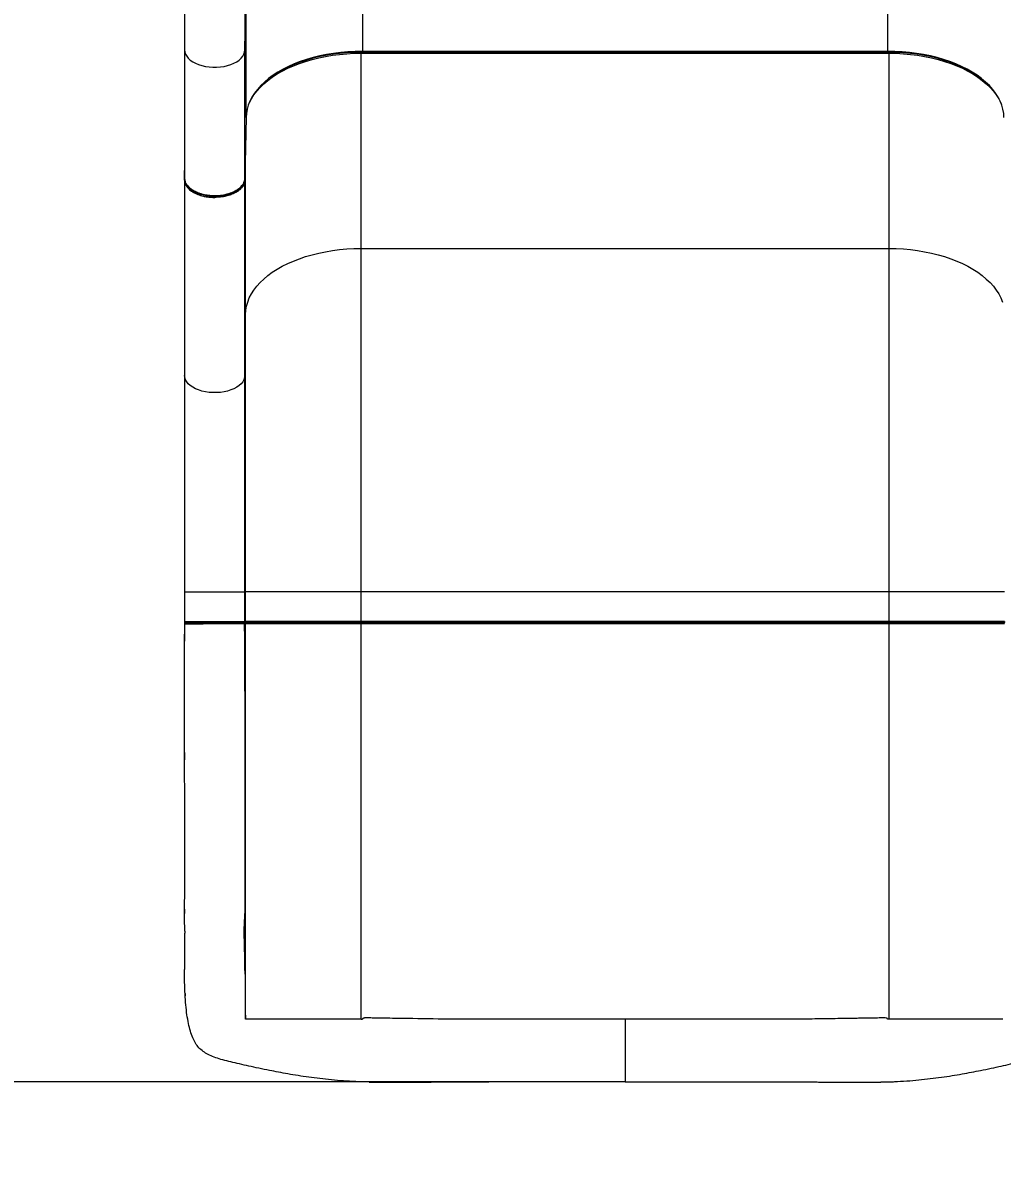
# Model space of a CAD drawing. Header units: millimetres. Extents: x -4040 to 3088, y -4191 to 2638.
# Drawn here: x 658 to 1437, y -1222 to -311 of the extents above; entities that cross this region are included whole.
import ezdxf

# ---------------------------------------------------------------- set-up
doc = ezdxf.new("R2010")
doc.units = ezdxf.units.MM
for name, color, linetype in [('DIKOM_ОБЪЕКТ', 7, 'Continuous'), ('DIKOM_РАЗМЕР_ЗОНА', 7, 'Continuous'), ('DIKOM_РАЗМЕР_ОБЪЕКТА', 7, 'Continuous')]:
    doc.layers.add(name, color=color, linetype=linetype)
doc.styles.add('style1', font='arial.ttf', dxfattribs={"width": 0.8})
doc.dimstyles.new('1-50', dxfattribs={"dimtxt": 300, "dimasz": 200, "dimexe": 100, "dimexo": 0, "dimgap": 100, "dimtad": 1, "dimtxsty": 'style1', "dimcen": 200, "dimclrd": 7, "dimclre": 7, "dimclrt": 7, "dimadec": 1, "dimazin": 2, "dimtfac": 1, "dimtmove": 0, "dimatfit": 2, "dimfxl": 0, "dimlwd": 25, "dimlwe": 18, "dimarcsym": 0})

# ---------------------------------------------------------------- blocks, each defined once
blk = doc.blocks.new('*D9')
at = {"layer": 'Defpoints', "color": 0, "transparency": 16777216}
for p in [(-3211.61, -262.74), (3088.39, -258.58), (3088.39, -4091.22)]:
    blk.add_point(p, dxfattribs=at)
at = {"layer": 'DIKOM_РАЗМЕР_ЗОНА', "color": 7, "lineweight": 18, "transparency": 16777216}
for p, q in [((-3211.61, -262.74), (-3211.61, -4191.22)), ((3088.39, -258.58), (3088.39, -4191.22))]:
    blk.add_line(p, q, dxfattribs=at)
at = {"layer": 'DIKOM_РАЗМЕР_ЗОНА', "color": 7, "lineweight": 25, "transparency": 16777216}
blk.add_line((-3011.61, -4091.22), (2888.39, -4091.22), dxfattribs=at)
at = {"layer": 'DIKOM_РАЗМЕР_ЗОНА', "color": 7, "transparency": 16777216}
for points in [[(-3011.61, -4057.89), (-3011.61, -4124.56), (-3211.61, -4091.22)], [(2888.39, -4057.89), (2888.39, -4124.56), (3088.39, -4091.22)]]:
    blk.add_solid(points, dxfattribs=at)
at = {"layer": 'DIKOM_РАЗМЕР_ЗОНА', "color": 7, "transparency": 16777216, "insert": (-98.57, -3837.95), "char_height": 300, "attachment_point": 5, "style": 'style1'}
blk.add_mtext('6300', dxfattribs=at)
blk = doc.blocks.new('*D10')
at = {"layer": 'Defpoints', "color": 0, "transparency": 16777216}
for p in [(1588.39, 240.24), (-1711.61, 161.15), (1588.39, -2021.84)]:
    blk.add_point(p, dxfattribs=at)
at = {"layer": 'DIKOM_РАЗМЕР_ОБЪЕКТА', "color": 7, "lineweight": 18, "transparency": 16777216}
for p, q in [((1588.39, 240.24), (1588.39, -2121.84)), ((-1711.61, 161.15), (-1711.61, -2121.84))]:
    blk.add_line(p, q, dxfattribs=at)
at = {"layer": 'DIKOM_РАЗМЕР_ОБЪЕКТА', "color": 7, "lineweight": 25, "transparency": 16777216}
blk.add_line((-1511.61, -2021.84), (1388.39, -2021.84), dxfattribs=at)
at = {"layer": 'DIKOM_РАЗМЕР_ОБЪЕКТА', "color": 7, "transparency": 16777216}
for points in [[(-1511.61, -1988.51), (-1511.61, -2055.17), (-1711.61, -2021.84)], [(1388.39, -1988.51), (1388.39, -2055.17), (1588.39, -2021.84)]]:
    blk.add_solid(points, dxfattribs=at)
at = {"layer": 'DIKOM_РАЗМЕР_ОБЪЕКТА', "color": 7, "transparency": 16777216, "insert": (57.07, -1768.57), "char_height": 300, "attachment_point": 5, "style": 'style1'}
blk.add_mtext('3300', dxfattribs=at)
blk = doc.blocks.new('*D11')
at = {"layer": 'Defpoints', "color": 0, "transparency": 16777216}
for p in [(-126.08, 1137.97), (-2130.5, -1153.76), (1105.41, -1153.76)]:
    blk.add_point(p, dxfattribs=at)
at = {"layer": 'DIKOM_РАЗМЕР_ОБЪЕКТА', "color": 7, "lineweight": 18, "transparency": 16777216}
for p, q in [((-126.08, 1137.97), (-2230.5, 1137.97)), ((1105.41, -1153.76), (-2230.5, -1153.76))]:
    blk.add_line(p, q, dxfattribs=at)
at = {"layer": 'DIKOM_РАЗМЕР_ОБЪЕКТА', "color": 7, "lineweight": 25, "transparency": 16777216}
blk.add_line((-2130.5, 937.97), (-2130.5, -953.76), dxfattribs=at)
at = {"layer": 'DIKOM_РАЗМЕР_ОБЪЕКТА', "color": 7, "transparency": 16777216}
for points in [[(-2163.84, 937.97), (-2097.17, 937.97), (-2130.5, 1137.97)], [(-2163.84, -953.76), (-2097.17, -953.76), (-2130.5, -1153.76)]]:
    blk.add_solid(points, dxfattribs=at)
at = {"layer": 'DIKOM_РАЗМЕР_ОБЪЕКТА', "color": 7, "transparency": 16777216, "insert": (-2383.78, 92.04), "char_height": 300, "attachment_point": 5, "rotation": 90, "style": 'style1'}
blk.add_mtext('2300', dxfattribs=at)
blk = doc.blocks.new('*D12')
at = {"layer": 'Defpoints', "color": 0, "transparency": 16777216}
for p in [(-296.25, 2637.97), (-3589.78, -3153.87), (1186.24, -3153.87)]:
    blk.add_point(p, dxfattribs=at)
at = {"layer": 'DIKOM_РАЗМЕР_ЗОНА', "color": 7, "lineweight": 18, "transparency": 16777216}
for p, q in [((-296.25, 2637.97), (-3689.78, 2637.97)), ((1186.24, -3153.87), (-3689.78, -3153.87))]:
    blk.add_line(p, q, dxfattribs=at)
at = {"layer": 'DIKOM_РАЗМЕР_ЗОНА', "color": 7, "lineweight": 25, "transparency": 16777216}
blk.add_line((-3589.78, 2437.97), (-3589.78, -2953.87), dxfattribs=at)
at = {"layer": 'DIKOM_РАЗМЕР_ЗОНА', "color": 7, "transparency": 16777216}
for points in [[(-3623.11, 2437.97), (-3556.44, 2437.97), (-3589.78, 2637.97)], [(-3623.11, -2953.87), (-3556.44, -2953.87), (-3589.78, -3153.87)]]:
    blk.add_solid(points, dxfattribs=at)
at = {"layer": 'DIKOM_РАЗМЕР_ЗОНА', "color": 7, "transparency": 16777216, "insert": (-3842.95, -217.83), "char_height": 300, "attachment_point": 5, "rotation": 90, "style": 'style1'}
blk.add_mtext('5800', dxfattribs=at)

msp = doc.modelspace()

# ---------------------------------------------------------------- linework, layer by layer
at = {"layer": 'DIKOM_ОБЪЕКТ', "color": 7, "linetype": 'Continuous', "lineweight": 15}
for p, q in [((834.892, -17.488), (834.892, -332.955)), ((928.392, -232.006), (928.392, -334.051)), ((1346.392, -334.051), (1346.392, -232.006)), ((834.892, -332.955), (835.894, -284.775)), ((835.894, -386.82), (835.894, -284.775)), ((786.892, -332.955), (786.892, -427.158)), ((834.892, -435.001), (834.892, -332.955)), ((927.394, -334.273), (927.394, -334.811)), ((927.394, -334.811), (927.394, -335.558)), ((1347.391, -334.811), (927.394, -334.811)), ((927.394, -490.858), (927.394, -335.558)), ((927.394, -335.558), (1347.391, -335.558)), ((928.392, -334.051), (1346.392, -334.051)), ((928.392, -334.051), (928.392, -334.265)), ((928.392, -334.265), (1346.392, -334.265)), ((1346.392, -334.265), (1346.392, -334.051)), ((1347.391, -334.811), (1347.391, -334.281)), ((1347.391, -335.558), (1347.391, -334.811)), ((1347.391, -335.558), (1347.391, -490.858)), ((1436.743, -375.76), (1436.822, -375.945)), ((835.894, -386.82), (834.892, -435.001)), ((835.396, -543.313), (835.396, -410.786)), ((786.892, -427.158), (786.892, -428.796)), ((786.892, -427.158), (786.892, -435.001)), ((786.892, -436.508), (786.892, -428.796)), ((786.892, -436.508), (786.892, -591.807)), ((786.911, -436.349), (786.917, -436.622)), ((834.892, -436.508), (834.924, -433.498)), ((834.892, -591.807), (834.892, -436.508)), ((927.394, -490.858), (1347.391, -490.858)), ((927.394, -763.88), (927.394, -490.858)), ((1347.391, -490.858), (1347.391, -763.88)), ((834.892, -591.807), (835.396, -543.313)), ((835.396, -763.88), (835.396, -543.313)), ((834.892, -763.88), (834.892, -591.807)), ((786.892, -763.88), (834.892, -763.88)), ((786.892, -763.88), (786.892, -777.88)), ((835.396, -763.88), (834.892, -763.88)), ((834.892, -787.455), (834.892, -763.88)), ((835.396, -787.455), (835.396, -763.88)), ((927.394, -763.88), (835.396, -763.88)), ((927.394, -787.455), (927.394, -763.88)), ((1347.391, -763.88), (927.394, -763.88)), ((1439.389, -763.88), (1347.391, -763.88)), ((1347.391, -763.88), (1347.391, -787.455)), ((786.881, -779.879), (786.873, -789.313)), ((786.881, -779.879), (786.892, -779.814)), ((786.892, -777.88), (786.892, -787.455)), ((786.884, -789.312), (786.878, -803.085)), ((786.884, -788.312), (786.884, -789.184)), ((788.041, -787.731), (787.166, -788.607)), ((787.349, -788.613), (787.166, -788.607)), ((834.599, -788.587), (833.683, -787.671)), ((834.125, -787.606), (834.801, -787.455)), ((835.103, -788.587), (834.134, -787.619)), ((834.392, -787.955), (834.896, -787.955)), ((835.103, -788.587), (834.599, -788.587)), ((834.605, -789.293), (834.717, -789.294)), ((835.396, -787.455), (834.892, -787.455)), ((834.892, -789.295), (834.892, -842.99)), ((834.892, -789.295), (835.396, -789.295)), ((834.896, -787.955), (927.394, -787.955)), ((927.394, -788.587), (835.103, -788.587)), ((927.394, -787.455), (835.396, -787.455)), ((835.396, -1103.798), (835.396, -789.295)), ((835.396, -789.295), (927.394, -789.295)), ((1347.391, -787.455), (927.394, -787.455)), ((927.394, -787.455), (927.394, -787.955)), ((927.394, -787.955), (1347.391, -787.955)), ((927.394, -788.587), (927.394, -787.955)), ((927.394, -789.295), (927.394, -788.587)), ((1347.391, -788.587), (927.394, -788.587)), ((927.394, -1103.798), (927.394, -789.295)), ((927.394, -789.295), (1347.391, -789.295)), ((1439.389, -787.455), (1347.391, -787.455)), ((1347.391, -787.455), (1347.391, -787.955)), ((1347.391, -787.955), (1439.889, -787.955)), ((1347.391, -787.955), (1347.391, -788.587)), ((1347.391, -789.295), (1347.391, -788.587)), ((1439.682, -788.587), (1347.391, -788.587)), ((1347.391, -789.295), (1347.391, -1103.798)), ((1347.391, -789.295), (1439.389, -789.295)), ((834.892, -842.99), (834.892, -1000.16)), ((834.892, -1000.16), (834.892, -1014.454)), ((786.909, -1018.614), (786.896, -1019.766)), ((786.934, -1016.408), (786.909, -1018.614)), ((834.892, -1014.454), (834.892, -1019.798)), ((787.21, -1083.047), (787.251, -1083.76)), ((835.337, -1103.275), (835.373, -1103.736)), ((835.373, -1103.736), (835.392, -1103.794)), ((835.392, -1103.794), (835.396, -1103.798)), ((836.739, -1103.798), (836.72, -1103.798)), ((855.834, -1103.798), (851.059, -1103.798)), ((882.864, -1103.798), (876.459, -1103.798)), ((927.394, -1103.798), (920.231, -1103.798)), ((927.394, -1103.798), (927.883, -1103.798)), ((927.883, -1103.798), (928.493, -1103.798)), ((1137.392, -1103.798), (992.682, -1103.798)), ((1282.102, -1103.798), (1137.392, -1103.798)), ((1346.902, -1103.798), (1346.292, -1103.798)), ((1347.391, -1103.798), (1346.902, -1103.798)), ((1354.554, -1103.798), (1347.391, -1103.798)), ((1398.326, -1103.798), (1391.921, -1103.798)), ((1423.725, -1103.798), (1418.951, -1103.798)), ((1346.418, -1153.794), (1348.746, -1153.693)), ((1348.746, -1153.693), (1351.076, -1153.592))]:
    msp.add_line(p, q, dxfattribs=at)
at = {"layer": 'DIKOM_ОБЪЕКТ', "color": 7, "linetype": 'Continuous', "lineweight": 15, "flags": 128}
for points in [[(786.892, -332.955), (787.082, -334.681), (787.646, -336.379), (788.578, -338.023), (789.861, -339.587), (791.476, -341.047), (793.397, -342.379), (795.594, -343.562), (798.033, -344.578), (800.674, -345.411), (803.476, -346.047), (806.395, -346.477), (809.385, -346.694), (812.399, -346.694), (815.39, -346.477), (818.309, -346.047), (821.111, -345.411), (823.752, -344.578), (826.191, -343.562), (828.388, -342.379), (830.309, -341.047), (831.924, -339.587), (833.207, -338.023), (834.138, -336.379), (834.703, -334.681), (834.892, -332.955)], [(838.453, -374.834), (840.033, -371.782), (842.009, -368.68), (844.319, -365.655), (846.954, -362.719), (849.904, -359.883), (853.158, -357.158), (856.703, -354.556), (860.524, -352.086), (864.608, -349.757), (868.937, -347.58), (873.495, -345.563), (878.265, -343.712), (883.226, -342.037), (888.361, -340.543), (893.649, -339.236), (899.069, -338.122), (904.599, -337.204), (910.22, -336.486), (915.907, -335.971), (921.639, -335.662), (927.394, -335.558)], [(928.392, -334.051), (922.604, -334.155), (916.839, -334.467), (911.119, -334.985), (905.466, -335.707), (899.904, -336.63), (894.452, -337.752), (889.135, -339.067), (883.97, -340.57), (878.981, -342.255), (874.184, -344.117), (869.6, -346.147), (865.247, -348.337), (861.141, -350.679), (858.213, -352.544)], [(927.394, -334.811), (921.621, -334.915), (915.87, -335.225), (910.165, -335.742), (904.527, -336.462), (898.978, -337.383), (893.541, -338.501), (888.237, -339.812), (883.086, -341.311), (878.108, -342.991), (873.324, -344.847), (868.751, -346.871), (864.408, -349.055), (860.311, -351.391), (858.72, -352.382)], [(1421.116, -355.835), (1421.05, -355.783), (1417.486, -353.165), (1413.644, -350.679), (1409.538, -348.337), (1405.185, -346.147), (1400.601, -344.117), (1395.804, -342.255), (1390.814, -340.57), (1385.65, -339.067), (1380.332, -337.752), (1374.881, -336.63), (1369.319, -335.707), (1363.666, -334.985), (1357.946, -334.467), (1352.181, -334.155), (1346.392, -334.051)], [(1415.199, -351.836), (1414.474, -351.391), (1410.377, -349.055), (1406.034, -346.871), (1401.461, -344.847), (1396.677, -342.991), (1391.699, -341.311), (1386.548, -339.812), (1381.243, -338.501), (1375.806, -337.383), (1370.258, -336.462), (1364.62, -335.742), (1358.915, -335.225), (1353.164, -334.915), (1347.391, -334.811)], [(1347.391, -335.558), (1353.146, -335.662), (1358.878, -335.971), (1364.565, -336.486), (1370.185, -337.204), (1375.716, -338.122), (1381.136, -339.236), (1386.424, -340.543), (1391.559, -342.037), (1396.52, -343.712), (1401.29, -345.563), (1405.848, -347.58), (1410.177, -349.757), (1414.261, -352.086), (1418.082, -354.556), (1421.627, -357.158), (1424.881, -359.883), (1427.831, -362.719), (1430.466, -365.655), (1432.776, -368.68), (1434.752, -371.782), (1436.385, -374.949), (1436.743, -375.76)], [(858.213, -352.544), (857.299, -353.165), (853.735, -355.783), (850.464, -358.524), (847.498, -361.377), (844.85, -364.33), (842.529, -367.374), (840.544, -370.494), (838.904, -373.68), (837.614, -376.918), (836.681, -380.196), (836.106, -383.501), (835.894, -386.82)], [(1438.891, -386.82), (1438.678, -383.501), (1438.104, -380.196), (1437.17, -376.918), (1435.881, -373.68), (1434.241, -370.494), (1432.256, -367.374), (1429.935, -364.33), (1427.286, -361.377), (1424.321, -358.524), (1421.116, -355.835)], [(835.396, -543.313), (835.61, -540.013), (836.184, -536.727), (837.115, -533.468), (838.4, -530.248), (840.033, -527.082), (842.009, -523.98), (844.319, -520.955), (846.954, -518.018), (849.904, -515.182), (853.158, -512.458), (856.703, -509.855), (860.524, -507.385), (864.608, -505.057), (868.937, -502.88), (873.495, -500.862), (878.265, -499.012), (883.226, -497.337), (888.361, -495.843), (893.649, -494.536), (899.069, -493.421), (904.599, -492.503), (910.22, -491.786), (915.907, -491.271), (921.639, -490.961), (927.394, -490.858)], [(1347.391, -490.858), (1353.146, -490.961), (1358.878, -491.271), (1364.565, -491.786), (1370.185, -492.503), (1375.716, -493.421), (1381.136, -494.536), (1386.424, -495.843), (1391.559, -497.337), (1396.52, -499.012), (1401.29, -500.862), (1405.848, -502.88), (1410.177, -505.057), (1414.261, -507.385), (1418.082, -509.855), (1421.627, -512.458), (1424.881, -515.182), (1427.831, -518.018), (1430.466, -520.955), (1432.776, -523.98), (1434.752, -527.082), (1436.385, -530.248), (1437.67, -533.468)], [(834.892, -591.807), (834.703, -593.533), (834.138, -595.231), (833.207, -596.875), (831.924, -598.439), (830.309, -599.899), (828.388, -601.231), (826.191, -602.414), (823.752, -603.43), (821.111, -604.263), (818.309, -604.899), (815.39, -605.329), (812.399, -605.546), (809.385, -605.546), (806.395, -605.329), (803.476, -604.899), (800.674, -604.263), (798.033, -603.43), (795.594, -602.414), (793.397, -601.231), (791.476, -599.899), (789.861, -598.439), (788.578, -596.875), (787.646, -595.231), (787.082, -593.533), (786.892, -591.807)]]:
    msp.add_lwpolyline(points, dxfattribs=at)
at = {"layer": 'DIKOM_ОБЪЕКТ', "color": 7, "linetype": 'Continuous', "lineweight": 15}
for centre, radius, start, end in [((834.897, -787.456), 0.499, 269.878728, 0.121272), ((834.395, -789.295), 1, 0.003176, 44.99493)]:
    msp.add_arc(centre, radius, start, end, dxfattribs=at)
for points, knots in [([(786.892, -278.695), (786.892, -284.895), (786.892, -297.291), (786.892, -315.396), (786.892, -327.101), (786.892, -332.955)], [0, 0, 0, 0, 0.3334161, 0.6665838, 1, 1, 1, 1]), ([(857.984, -352.889), (858.497, -352.538), (860.092, -351.447), (862.992, -349.728), (866.66, -347.735), (870.523, -345.866), (874.553, -344.12), (878.74, -342.504), (883.068, -341.023), (887.523, -339.682), (892.085, -338.484), (896.733, -337.434), (901.437, -336.536), (906.153, -335.792), (910.785, -335.21), (915.106, -334.795), (918.883, -334.532), (922.372, -334.366), (925.46, -334.278), (927.528, -334.269), (928.392, -334.265)], [0, 0, 0, 0, 0.0299792, 0.09322, 0.1564293, 0.219603, 0.2827308, 0.3457984, 0.4087819, 0.4716478, 0.5343425, 0.5967779, 0.6587954, 0.720091, 0.7799698, 0.836446, 0.8842039, 0.9224961, 0.9676068, 1, 1, 1, 1]), ([(1346.392, -334.265), (1348.193, -334.281), (1350.738, -334.304), (1354.508, -334.46), (1357.754, -334.65), (1361.608, -334.969), (1365.63, -335.403), (1369.806, -335.968), (1374.062, -336.666), (1378.352, -337.501), (1382.638, -338.473), (1386.89, -339.581), (1391.08, -340.824), (1395.185, -342.199), (1399.186, -343.702), (1403.064, -345.329), (1406.802, -347.076), (1410.387, -348.938), (1413.809, -350.909), (1417.039, -352.99), (1419.503, -354.712), (1420.813, -355.768), (1421.183, -356.067)], [0, 0, 0, 0, 0.0619567, 0.0876118, 0.1301008, 0.174249, 0.2215991, 0.2709699, 0.3218804, 0.373948, 0.4269001, 0.4805353, 0.5347046, 0.5892928, 0.6442136, 0.6993991, 0.7547966, 0.8103704, 0.8660915, 0.9219457, 0.9779245, 1, 1, 1, 1]), ([(786.892, -435.001), (786.895, -435.139), (786.905, -435.761), (787.057, -436.78), (787.459, -438.058), (788.022, -439.236), (788.863, -440.528), (790.059, -441.906), (791.708, -443.334), (793.235, -444.35), (794.435, -445.026), (795.193, -445.419), (795.906, -445.758), (796.57, -446.05), (797.642, -446.494), (799.335, -447.097), (801.604, -447.721), (803.832, -448.178), (806.152, -448.522), (808.481, -448.723), (811.713, -448.808), (815.606, -448.592), (819.135, -447.974), (821.518, -447.355), (822.787, -446.967), (823.933, -446.566), (825.192, -446.072), (826.442, -445.503), (827.587, -444.9), (828.507, -444.36), (829.35, -443.811), (830.143, -443.233), (831.527, -442.108), (832.685, -440.865), (833.495, -439.642), (833.86, -439.012), (834.275, -438.166), (834.766, -436.792), (834.846, -435.657), (834.892, -435.001)], [0, 0, 0, 0, 0.0096017, 0.0431783, 0.0707183, 0.0996439, 0.1279018, 0.1663246, 0.2061384, 0.2465483, 0.2591755, 0.2731031, 0.2871964, 0.295985, 0.3064355, 0.339821, 0.375178, 0.4064548, 0.4338363, 0.4704409, 0.5000094, 0.5625112, 0.6250983, 0.6458525, 0.666607, 0.6823426, 0.6992868, 0.727286, 0.7457834, 0.7611204, 0.7796693, 0.7965768, 0.8121575, 0.8752477, 0.8934849, 0.9029419, 0.9213332, 0.9544716, 1, 1, 1, 1]), ([(787.006, -436.129), (787.005, -436.13), (786.986, -436.156), (786.959, -436.211), (786.926, -436.292), (786.899, -436.391), (786.895, -436.463), (786.892, -436.508)], [0, 0, 0, 0, 0.0160224, 0.2317343, 0.4475088, 0.6632112, 1, 1, 1, 1]), ([(786.892, -436.508), (786.932, -437.11), (787.012, -438.314), (787.63, -440.028), (788.525, -441.58), (789.628, -442.945), (790.873, -444.142), (792.192, -445.164), (793.671, -446.124), (795.387, -447.05), (797.408, -447.928), (799.593, -448.682), (802.025, -449.333), (804.752, -449.852), (807.77, -450.206), (809.839, -450.251), (810.892, -450.274)], [0, 0, 0, 0, 0.0834994, 0.1669979, 0.2418087, 0.3101646, 0.3753022, 0.4348678, 0.4865461, 0.5530085, 0.6220801, 0.6879374, 0.7557387, 0.8353606, 0.9162006, 1, 1, 1, 1]), ([(834.892, -436.508), (834.867, -436.99), (834.821, -437.874), (834.498, -439.066), (834.121, -440.004), (833.764, -440.694), (833.423, -441.262), (833.004, -441.877), (832.426, -442.608), (831.686, -443.402), (830.857, -444.166), (829.943, -444.898), (829.024, -445.54), (828.198, -446.052), (827.066, -446.698), (825.633, -447.401), (823.72, -448.165), (821.852, -448.777), (819.168, -449.475), (815.528, -450.125), (812.467, -450.223), (810.892, -450.274)], [0, 0, 0, 0, 0.0669336, 0.1226524, 0.167151, 0.2004257, 0.2224743, 0.2505333, 0.2921413, 0.3337488, 0.3753589, 0.4169776, 0.458612, 0.4905244, 0.5139839, 0.5856423, 0.6402107, 0.699432, 0.7566481, 0.8748459, 1, 1, 1, 1]), ([(834.892, -436.508), (834.889, -436.454), (834.881, -436.347), (834.822, -436.193), (834.731, -436.049), (834.643, -435.968), (834.599, -435.928)], [0, 0, 0, 0, 0.2499706, 0.499931, 0.7498966, 1, 1, 1, 1]), ([(834.801, -437.708), (834.833, -437.438), (834.886, -436.993), (834.874, -436.543), (834.869, -436.367)], [0, 0, 0, 0, 0.6070728, 1, 1, 1, 1]), ([(834.201, -438.258), (834.185, -438.362), (834.032, -439.353), (832.887, -441.151), (830.758, -443.525), (827.778, -445.594), (824.174, -447.3), (820.051, -448.564), (815.577, -449.35), (810.907, -449.613), (806.246, -449.355), (801.764, -448.571), (797.644, -447.313), (794.034, -445.609), (791.048, -443.543), (788.911, -441.169), (787.758, -439.364), (787.603, -438.365), (787.585, -438.251)], [0, 0, 0, 0, 0.0082587, 0.0785792, 0.1485561, 0.2187544, 0.288957, 0.3589316, 0.4292867, 0.4995629, 0.5701968, 0.6401117, 0.7104322, 0.7804043, 0.8506086, 0.9208097, 0.9909764, 1, 1, 1, 1]), ([(786.892, -591.807), (786.892, -596.82), (786.892, -606.88), (786.892, -622.761), (786.892, -639.205), (786.892, -656.19), (786.892, -673.612), (786.892, -691.375), (786.892, -709.378), (786.892, -727.519), (786.892, -745.702), (786.892, -757.834), (786.892, -763.88)], [0, 0, 0, 0, 0.0989741, 0.1986082, 0.2987579, 0.399272, 0.5000001, 0.6007296, 0.7012453, 0.8013944, 0.9010273, 1, 1, 1, 1]), ([(787.166, -788.607), (787.142, -788.632), (787.095, -788.682), (787.034, -788.767), (786.981, -788.857), (786.939, -788.953), (786.906, -789.052), (786.88, -789.172), (786.876, -789.26), (786.873, -789.313)], [0, 0, 0, 0, 0.1328394, 0.2656096, 0.3983135, 0.5312248, 0.664017, 0.7966856, 1, 1, 1, 1]), ([(786.873, -789.313), (786.958, -789.318), (787.127, -789.33), (788.546, -789.336), (790.769, -789.334), (793.777, -789.327), (797.447, -789.314), (801.621, -789.298), (806.163, -789.284), (810.875, -789.273), (815.589, -789.266), (820.119, -789.265), (824.291, -789.268), (827.955, -789.275), (830.971, -789.282), (833.167, -789.29), (834.398, -789.293), (834.56, -789.293), (834.605, -789.293)], [0, 0, 0, 0, 0.0652016, 0.1302223, 0.1951829, 0.2603646, 0.3251768, 0.3903459, 0.4552196, 0.5205269, 0.5854258, 0.6504248, 0.7154922, 0.7803048, 0.8454791, 0.9102886, 0.9754338, 1, 1, 1, 1]), ([(786.892, -787.455), (786.894, -787.455), (786.899, -787.455), (786.99, -787.455), (787.056, -787.456)], [0, 0, 0, 0, 0.2822098, 1, 1, 1, 1]), ([(787.238, -788.614), (787.194, -788.662), (787.108, -788.761), (787.017, -788.938), (786.958, -789.128), (786.952, -789.259), (786.949, -789.324)], [0, 0, 0, 0, 0.247662, 0.5000856, 0.7525232, 1, 1, 1, 1]), ([(787.008, -787.456), (787.201, -787.536), (787.562, -787.686), (788.817, -787.864), (790.218, -787.938), (791.717, -787.956), (793.262, -787.952), (795.006, -787.952), (797.166, -787.955), (799.836, -787.953), (803.063, -787.952), (806.449, -787.955), (809.939, -787.952), (813.439, -787.954), (816.88, -787.955), (820.155, -787.951), (822.859, -787.954), (825.049, -787.954), (827.004, -787.953), (828.973, -787.942), (830.94, -787.897), (832.661, -787.796), (833.809, -787.682), (834.079, -787.617), (834.125, -787.606)], [0, 0, 0, 0, 0.0574174, 0.1079116, 0.1509653, 0.1872923, 0.2262577, 0.262886, 0.2991783, 0.3525515, 0.405042, 0.4579414, 0.5106346, 0.563438, 0.6158181, 0.6683917, 0.7195138, 0.7529805, 0.7879476, 0.8341572, 0.8776316, 0.9290391, 0.9878469, 1, 1, 1, 1]), ([(787.056, -787.456), (787.073, -787.456), (787.139, -787.456), (787.473, -787.457), (788.035, -787.456), (788.889, -787.455), (790.088, -787.456), (791.725, -787.456), (793.405, -787.455), (794.943, -787.455), (796.211, -787.456), (797.776, -787.457), (799.65, -787.456), (801.488, -787.455), (803.033, -787.455), (804.236, -787.456), (805.543, -787.456), (806.867, -787.456), (808.204, -787.456), (809.549, -787.456), (810.545, -787.455), (811.522, -787.455), (812.616, -787.455), (814.002, -787.456), (815.332, -787.457), (816.508, -787.457), (817.696, -787.456), (818.897, -787.456), (819.768, -787.455), (820.638, -787.455), (821.631, -787.455), (822.86, -787.456), (824.01, -787.457), (825.002, -787.456), (825.98, -787.456), (826.943, -787.456), (827.622, -787.455), (828.468, -787.455), (829.416, -787.456), (830.545, -787.457), (831.505, -787.457), (832.338, -787.456), (833.195, -787.454), (833.813, -787.455), (834.12, -787.455), (834.21, -787.455)], [0, 0, 0, 0, 0.0100815, 0.0410067, 0.0745174, 0.1069267, 0.1485053, 0.1941593, 0.2388606, 0.2630927, 0.2891582, 0.3124214, 0.3491968, 0.3866315, 0.4028742, 0.4229893, 0.4431055, 0.4632203, 0.4833376, 0.5034526, 0.5235684, 0.5278588, 0.5471606, 0.5725126, 0.5900878, 0.6074363, 0.6262512, 0.6450657, 0.6638795, 0.6679845, 0.6872434, 0.712738, 0.7303324, 0.7477093, 0.766561, 0.785413, 0.8042656, 0.8083644, 0.8392136, 0.86768, 0.8918222, 0.9182061, 0.9445888, 0.9838283, 1, 1, 1, 1]), ([(834.599, -788.587), (834.511, -788.587), (834.334, -788.586), (832.922, -788.583), (830.721, -788.574), (827.751, -788.566), (824.128, -788.559), (820.007, -788.555), (815.531, -788.556), (810.873, -788.564), (806.217, -788.575), (801.73, -788.591), (797.606, -788.607), (793.983, -788.621), (791.009, -788.629), (788.833, -788.63), (787.564, -788.626), (787.407, -788.616), (787.349, -788.613)], [0, 0, 0, 0, 0.0641205, 0.1283853, 0.1923299, 0.256637, 0.3205939, 0.3848087, 0.4489578, 0.5130095, 0.5774589, 0.6414773, 0.7057765, 0.7697164, 0.8340126, 0.8980906, 0.9622185, 1, 1, 1, 1]), ([(834.21, -787.455), (834.217, -787.455), (834.268, -787.456), (834.324, -787.455), (834.384, -787.455), (834.408, -787.455), (834.419, -787.455), (834.424, -787.455), (834.427, -787.455), (834.427, -787.455), (834.427, -787.455), (834.428, -787.455), (834.428, -787.455), (834.431, -787.455), (834.44, -787.455), (834.478, -787.455), (834.539, -787.455), (834.62, -787.455), (834.702, -787.455), (834.845, -787.455), (834.872, -787.455), (834.892, -787.455)], [0, 0, 0, 0, 0.0142516, 0.103834, 0.143253, 0.1605938, 0.1682267, 0.1715861, 0.1742245, 0.1742284, 0.1742583, 0.1743454, 0.1746662, 0.1759086, 0.1808094, 0.2002576, 0.277722, 0.3579364, 0.4610079, 0.5869382, 1, 1, 1, 1]), ([(834.892, -787.455), (834.888, -787.506), (834.878, -787.609), (834.806, -787.748), (834.698, -787.861), (834.561, -787.931), (834.453, -787.962), (834.397, -787.953), (834.393, -787.953)], [0, 0, 0, 0, 0.1963302, 0.39261, 0.5889669, 0.7853231, 0.9815508, 1, 1, 1, 1]), ([(834.775, -788.835), (834.767, -788.816), (834.727, -788.723), (834.656, -788.648), (834.599, -788.587)], [0, 0, 0, 0, 0.196122, 1, 1, 1, 1]), ([(834.877, -842.99), (834.88, -835.944), (834.887, -818.045), (834.761, -800.146), (834.685, -789.293)], [0, 0, 0, 0, 0.3936632, 1, 1, 1, 1]), ([(834.813, -789.299), (834.837, -789.2), (834.874, -789.04), (834.796, -788.894), (834.766, -788.839)], [0, 0, 0, 0, 0.6165173, 1, 1, 1, 1]), ([(834.892, -789.295), (834.884, -789.184), (834.872, -789.023), (834.799, -788.88), (834.775, -788.835)], [0, 0, 0, 0, 0.6811398, 1, 1, 1, 1]), ([(786.865, -803.88), (786.866, -803.071), (786.867, -801.452), (786.873, -799.356), (786.878, -798.171), (786.88, -797.706)], [0, 0, 0, 0, 0.3774624, 0.7555977, 1, 1, 1, 1]), ([(786.917, -893.908), (786.894, -885.409), (786.813, -855.4), (786.843, -825.391), (786.865, -803.88)], [0, 0, 0, 0, 0.2832086, 1, 1, 1, 1]), ([(786.892, -891.639), (786.9, -893.151), (786.909, -895.139), (786.923, -897.132), (786.926, -897.609)], [0, 0, 0, 0, 0.7605067, 1, 1, 1, 1]), ([(786.929, -1018.614), (786.931, -1016.932), (786.938, -1012.563), (786.993, -1005.506), (787.107, -978.632), (787.032, -941.432), (786.949, -906.919), (786.917, -893.908)], [0, 0, 0, 0, 0.0404776, 0.1051194, 0.16976, 0.6869896, 1, 1, 1, 1]), ([(786.985, -1033.784), (786.988, -1032.416), (786.997, -1028.435), (786.908, -1023.357), (786.924, -1019.642), (786.929, -1018.614)], [0, 0, 0, 0, 0.2747576, 0.7992508, 1, 1, 1, 1]), ([(834.972, -1065.187), (834.971, -1064.996), (834.964, -1063.139), (834.916, -1059.263), (834.8, -1053.837), (834.667, -1048.628), (834.543, -1043.845), (834.446, -1039.591), (834.389, -1035.952), (834.375, -1032.984), (834.414, -1030.585), (834.524, -1027.919), (834.696, -1024.771), (834.874, -1021.804), (834.876, -1020.281), (834.877, -1019.785)], [0, 0, 0, 0, 0.0163442, 0.1587694, 0.2886471, 0.4052965, 0.5080657, 0.5964293, 0.6700421, 0.7287839, 0.7728745, 0.8102733, 0.8853306, 0.9626859, 1, 1, 1, 1]), ([(834.892, -1019.798), (834.893, -1022.91), (834.894, -1029.195), (834.904, -1038.573), (834.92, -1047.849), (834.943, -1056.737), (834.96, -1062.55), (834.972, -1065.178), (834.972, -1065.187)], [0, 0, 0, 0, 0.1946857, 0.3931921, 0.5943286, 0.7968095, 0.9992904, 1, 1, 1, 1]), ([(786.993, -1033.784), (786.983, -1034.794), (786.959, -1037.389), (786.91, -1041.394), (786.87, -1045.618), (786.829, -1049.562), (786.79, -1053.515), (786.77, -1057.722), (786.791, -1061.386), (786.833, -1063.529), (786.848, -1064.298)], [0, 0, 0, 0, 0.0896601, 0.2304165, 0.3567502, 0.4715398, 0.5990152, 0.7446212, 0.9082631, 1, 1, 1, 1]), ([(933.874, -1153.843), (933.565, -1153.841), (929.967, -1153.82), (923.094, -1153.638), (913.284, -1153.006), (903.708, -1152.192), (894.467, -1151.189), (885.6, -1150.043), (877.143, -1148.782), (869.131, -1147.444), (861.572, -1146.062), (853.815, -1144.538), (845.934, -1142.887), (837.991, -1141.156), (830.522, -1139.511), (823.568, -1137.911), (817.24, -1136.273), (811.594, -1134.519), (806.696, -1132.56), (802.5, -1130.263), (798.982, -1127.469), (796.098, -1124.049), (793.805, -1119.905), (791.923, -1114.896), (790.341, -1109.025), (789.043, -1102.314), (788.036, -1094.741), (787.327, -1086.317), (786.946, -1077.004), (786.834, -1069.616), (786.847, -1065.168), (786.849, -1064.298)], [0, 0, 0, 0, 0.0029712, 0.0346955, 0.0662752, 0.0976594, 0.1286883, 0.1597578, 0.1910884, 0.2221953, 0.2531407, 0.2840893, 0.3229442, 0.3618831, 0.4008382, 0.4397401, 0.4785059, 0.5173083, 0.5563482, 0.5958098, 0.6354947, 0.6751728, 0.7149941, 0.7547972, 0.7944467, 0.8339663, 0.8730632, 0.9120395, 0.9512875, 0.9904705, 1, 1, 1, 1]), ([(834.972, -1065.187), (834.983, -1067.823), (835.004, -1073.069), (835.042, -1080.088), (835.071, -1084.111), (835.085, -1086.103)], [0, 0, 0, 0, 0.3376367, 0.6720371, 1, 1, 1, 1]), ([(1340.911, -1153.843), (1341.219, -1153.841), (1344.818, -1153.82), (1351.691, -1153.638), (1361.501, -1153.006), (1371.077, -1152.192), (1380.318, -1151.189), (1389.185, -1150.043), (1397.642, -1148.782), (1405.654, -1147.444), (1413.212, -1146.062), (1420.97, -1144.538), (1428.851, -1142.887), (1436.794, -1141.156), (1444.263, -1139.511), (1451.217, -1137.911), (1457.545, -1136.273), (1463.19, -1134.519), (1468.089, -1132.56), (1472.285, -1130.263), (1475.802, -1127.469), (1478.687, -1124.049), (1480.98, -1119.905), (1482.862, -1114.895), (1484.444, -1109.026), (1485.741, -1102.312), (1486.751, -1094.751), (1487.448, -1086.282), (1487.791, -1078.948), (1487.842, -1074.205), (1487.857, -1072.835)], [0, 0, 0, 0, 0.0030723, 0.0358712, 0.0685211, 0.1009691, 0.1330491, 0.1651715, 0.1975641, 0.2297248, 0.2617188, 0.2937161, 0.3338877, 0.3741463, 0.4144215, 0.4546414, 0.4947211, 0.5348382, 0.575201, 0.6159998, 0.6570296, 0.6980523, 0.739223, 0.7803748, 0.8213679, 0.8622267, 0.9026484, 0.9429455, 0.9835236, 1, 1, 1, 1]), ([(787.251, -1083.76), (787.276, -1084.228), (787.304, -1084.775), (787.344, -1085.336), (787.35, -1085.418)], [0, 0, 0, 0, 0.8544648, 1, 1, 1, 1]), ([(835.085, -1086.103), (835.097, -1087.545), (835.12, -1090.431), (835.158, -1094.131), (835.184, -1096.143), (835.197, -1097.149)], [0, 0, 0, 0, 0.3333011, 0.6667269, 1, 1, 1, 1]), ([(835.197, -1097.149), (835.212, -1098.128), (835.242, -1100.087), (835.289, -1102.142), (835.321, -1102.897), (835.337, -1103.275)], [0, 0, 0, 0, 0.3332684, 0.6667215, 1, 1, 1, 1]), ([(836.72, -1103.798), (836.346, -1103.798), (835.596, -1103.798), (835.463, -1103.798), (835.396, -1103.798)], [0, 0, 0, 0, 0.4999999, 1, 1, 1, 1]), ([(838.178, -1103.798), (837.834, -1103.797), (837.296, -1103.795), (836.886, -1103.797), (836.739, -1103.798)], [0, 0, 0, 0, 0.6407351, 1, 1, 1, 1]), ([(851.059, -1103.798), (850.147, -1103.798), (848.392, -1103.798), (846.13, -1103.798), (844.087, -1103.799), (842.291, -1103.8), (840.704, -1103.801), (839.323, -1103.8), (838.569, -1103.799), (838.178, -1103.798)], [0, 0, 0, 0, 0.1579062, 0.3037526, 0.4375376, 0.5878244, 0.724131, 0.857127, 1, 1, 1, 1]), ([(876.459, -1103.798), (873.92, -1103.798), (868.843, -1103.798), (861.921, -1103.798), (857.863, -1103.798), (855.834, -1103.798)], [0, 0, 0, 0, 0.3333336, 0.6666663, 1, 1, 1, 1]), ([(906.65, -1103.798), (903.902, -1103.798), (898.405, -1103.798), (890.431, -1103.798), (885.386, -1103.798), (882.864, -1103.798)], [0, 0, 0, 0, 0.3333325, 0.6666678, 1, 1, 1, 1]), ([(920.231, -1103.798), (917.948, -1103.798), (913.382, -1103.798), (908.894, -1103.798), (906.65, -1103.798)], [0, 0, 0, 0, 0.500002, 1, 1, 1, 1]), ([(992.682, -1103.798), (981.927, -1103.651), (965.793, -1103.43), (948.716, -1103.151), (942.126, -1103.05), (940.831, -1103.03), (939.086, -1103.003), (936.262, -1102.951), (932.863, -1102.884), (930.495, -1102.808), (929.342, -1103.081), (928.833, -1103.294), (928.623, -1103.441), (928.521, -1103.583), (928.504, -1103.712), (928.493, -1103.798)], [0, 0, 0, 0, 0.4999457, 0.7499186, 0.7937861, 0.8062538, 0.8101215, 0.874904, 0.9373979, 0.9685937, 0.9842203, 0.9921019, 0.9940778, 0.9960506, 1, 1, 1, 1]), ([(1137.392, -1103.798), (1137.392, -1106.254), (1137.392, -1111.169), (1137.392, -1118.389), (1137.392, -1125.3), (1137.392, -1131.749), (1137.392, -1137.589), (1137.392, -1142.595), (1137.392, -1146.706), (1137.392, -1149.905), (1137.392, -1152.188), (1137.392, -1153.599), (1137.392, -1153.732), (1137.392, -1153.798)], [0, 0, 0, 0, 0.0930838, 0.1863348, 0.2797158, 0.3731866, 0.4667104, 0.5602462, 0.6484206, 0.7365399, 0.8245694, 0.9124762, 1, 1, 1, 1]), ([(1346.292, -1103.798), (1346.28, -1103.712), (1346.264, -1103.583), (1346.162, -1103.441), (1345.952, -1103.294), (1345.015, -1102.897), (1343.196, -1102.827), (1340.777, -1102.903), (1338.348, -1102.955), (1336.245, -1102.993), (1334.657, -1103.019), (1333.232, -1103.041), (1331.633, -1103.066), (1329.839, -1103.093), (1327.536, -1103.129), (1324.752, -1103.172), (1321.318, -1103.226), (1317.854, -1103.281), (1310.387, -1103.402), (1298.466, -1103.585), (1287.711, -1103.725), (1282.102, -1103.798)], [0, 0, 0, 0, 0.0039496, 0.0059228, 0.007899, 0.0157836, 0.0528222, 0.0905911, 0.1289161, 0.1655936, 0.1883979, 0.2027574, 0.2318423, 0.2627061, 0.2861805, 0.3389192, 0.3921308, 0.4458156, 0.4999716, 0.7392818, 1, 1, 1, 1]), ([(1368.135, -1103.798), (1365.891, -1103.798), (1361.403, -1103.798), (1356.837, -1103.798), (1354.554, -1103.798)], [0, 0, 0, 0, 0.5000065, 1, 1, 1, 1]), ([(1391.921, -1103.798), (1389.399, -1103.798), (1384.354, -1103.798), (1376.38, -1103.798), (1370.883, -1103.798), (1368.135, -1103.798)], [0, 0, 0, 0, 0.3333364, 0.6666675, 1, 1, 1, 1]), ([(1418.951, -1103.798), (1416.922, -1103.798), (1412.864, -1103.798), (1405.942, -1103.798), (1400.865, -1103.798), (1398.326, -1103.798)], [0, 0, 0, 0, 0.3333337, 0.6666664, 1, 1, 1, 1]), ([(1436.607, -1103.798), (1436.049, -1103.799), (1435.055, -1103.8), (1432.941, -1103.801), (1430.481, -1103.799), (1427.329, -1103.798), (1424.972, -1103.798), (1423.725, -1103.798)], [0, 0, 0, 0, 0.2000233, 0.3562771, 0.5882534, 0.782309, 1, 1, 1, 1]), ([(1438.046, -1103.798), (1437.899, -1103.797), (1437.489, -1103.795), (1436.951, -1103.797), (1436.607, -1103.798)], [0, 0, 0, 0, 0.3592663, 1, 1, 1, 1]), ([(933.874, -1153.845), (934.324, -1153.851), (935.292, -1153.866), (937.184, -1153.884), (939.79, -1153.905), (943.092, -1153.932), (947.395, -1153.963), (952.513, -1153.995), (958.193, -1154.021), (963.497, -1154.032), (967.975, -1154.03), (971.201, -1154.016), (973.374, -1153.999), (974.816, -1153.967), (976.232, -1153.94), (977.939, -1153.913), (979.996, -1153.885), (982.697, -1153.853), (986.123, -1153.817), (990.351, -1153.776), (995.167, -1153.734), (1000.528, -1153.691), (1006.115, -1153.646), (1011.552, -1153.643), (1016.498, -1153.678), (1020.91, -1153.739), (1024.488, -1153.795), (1027.186, -1153.822), (1028.536, -1153.813), (1029.119, -1153.809)], [0, 0, 0, 0, 0.0160435, 0.034465, 0.0615108, 0.0956694, 0.1369947, 0.1943629, 0.25389, 0.3125137, 0.3585234, 0.3925753, 0.4132302, 0.4262121, 0.4406441, 0.4584969, 0.4798325, 0.504678, 0.5422035, 0.5856904, 0.6351815, 0.6907622, 0.7510653, 0.8074751, 0.858808, 0.9054456, 0.9479438, 0.977494, 1, 1, 1, 1]), ([(1137.392, -1153.798), (1121.17, -1153.775), (1088.726, -1153.73), (1052.634, -1153.731), (1032.767, -1153.803), (1029.119, -1153.816)], [0, 0, 0, 0, 0.4494991, 0.8989372, 1, 1, 1, 1]), ([(1137.392, -1153.467), (1137.855, -1153.62), (1138.411, -1153.804), (1139.02, -1153.796), (1139.123, -1153.794)], [0, 0, 0, 0, 0.8315168, 1, 1, 1, 1]), ([(1137.392, -1153.798), (1153.615, -1153.775), (1186.059, -1153.73), (1222.15, -1153.731), (1242.018, -1153.803), (1245.666, -1153.816)], [0, 0, 0, 0, 0.4494991, 0.8989383, 1, 1, 1, 1]), ([(1245.666, -1153.809), (1246.249, -1153.813), (1247.599, -1153.822), (1250.297, -1153.795), (1253.875, -1153.739), (1258.286, -1153.678), (1263.614, -1153.64), (1269.801, -1153.651), (1276.373, -1153.708), (1282.492, -1153.758), (1287.778, -1153.807), (1292.481, -1153.857), (1296.433, -1153.906), (1299.301, -1153.951), (1301.189, -1153.996), (1303.065, -1154.012), (1305.717, -1154.026), (1309.257, -1154.032), (1313.71, -1154.028), (1319.025, -1154.011), (1324.643, -1153.982), (1329.458, -1153.949), (1333.086, -1153.921), (1335.618, -1153.9), (1337.773, -1153.882), (1339.493, -1153.866), (1340.461, -1153.851), (1340.911, -1153.845)], [0, 0, 0, 0, 0.0225058, 0.0520581, 0.0945567, 0.1411972, 0.1925308, 0.2608486, 0.332214, 0.3952439, 0.4495846, 0.4953302, 0.5404832, 0.5724232, 0.5847282, 0.603591, 0.6311295, 0.6676084, 0.7133953, 0.7690473, 0.8319641, 0.8869847, 0.9179304, 0.9440295, 0.9655349, 0.9839559, 1, 1, 1, 1])]:
    msp.add_open_spline(points, degree=3, knots=knots, dxfattribs=at)

# ---------------------------------------------------------------- dimensions: what is measured, and where the dimension line sits
at = {"layer": 'DIKOM_РАЗМЕР_ЗОНА'}
dim = msp.add_linear_dim(base=(-3589.775, -3153.868), p1=(-296.255, 2637.967), p2=(1186.24, -3153.868), angle=90, text='5800', dimstyle='1-50', dxfattribs=at)
dim.commit()
dim.dimension.update_dxf_attribs({"geometry": '*D12', "text_midpoint": (-3589.775, -217.832), "dimtype": 160})
dim = msp.add_linear_dim(base=(3088.392, -4091.224), p1=(-3211.608, -262.739), p2=(3088.392, -258.583), dimstyle='1-50', dxfattribs=at)
dim.commit()
dim.dimension.update_dxf_attribs({"geometry": '*D9', "text_midpoint": (-98.567, -4091.224), "dimtype": 160})
at = {"layer": 'DIKOM_РАЗМЕР_ОБЪЕКТА'}
dim = msp.add_linear_dim(base=(-2130.504, -1153.756), p1=(-126.083, 1137.967), p2=(1105.406, -1153.756), angle=90, text='2300', dimstyle='1-50', dxfattribs=at)
dim.commit()
dim.dimension.update_dxf_attribs({"geometry": '*D11', "text_midpoint": (-2130.504, 92.04), "dimtype": 160})
dim = msp.add_linear_dim(base=(1588.392, -2021.841), p1=(-1711.608, 161.151), p2=(1588.392, 240.238), dimstyle='1-50', dxfattribs=at)
dim.commit()
dim.dimension.update_dxf_attribs({"geometry": '*D10', "text_midpoint": (57.068, -2021.841), "dimtype": 160})

doc.saveas('drawing.dxf')
